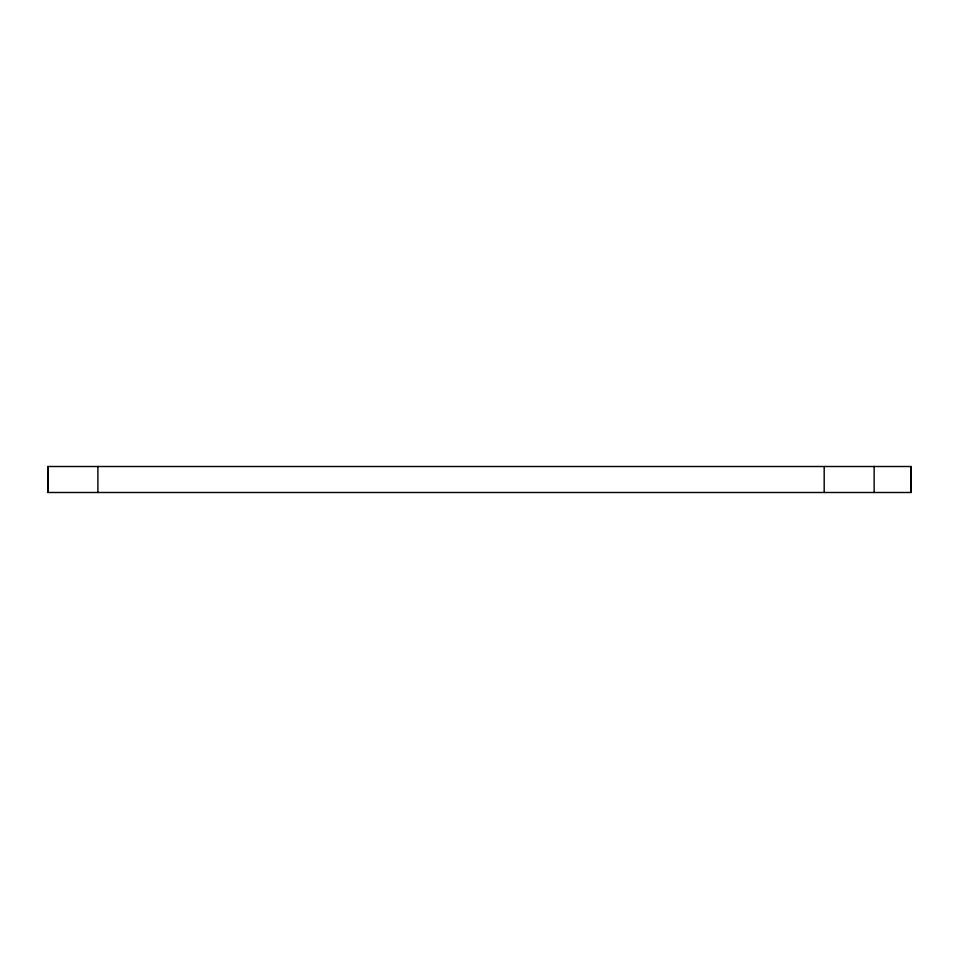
<?xml version="1.0" encoding="UTF-8"?>
<svg xmlns="http://www.w3.org/2000/svg" width="959" height="959" viewBox="0 0 959 959"><rect width="100%" height="100%" fill="white"/><g stroke="black" fill="none" stroke-linecap="round" stroke-linejoin="round"><path stroke-width="1.44" d="M910.978 492.494L911.05 466.506L47.95 466.506L47.95 492.494L911.05 492.494L911.05 466.506M47.95 466.506L48.022 492.494M874.152 466.506L874.152 492.494M824.189 466.506L824.189 492.494M97.902 466.506L97.902 492.494"/></g></svg>
